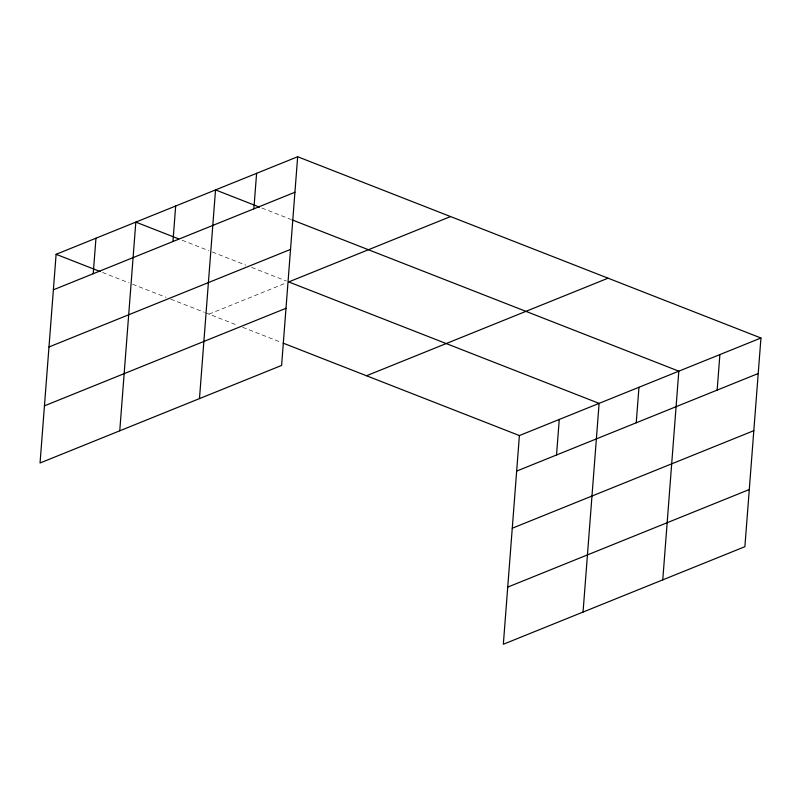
<?xml version="1.0" encoding="UTF-8"?>
<svg xmlns="http://www.w3.org/2000/svg" width="801" height="801" viewBox="0 0 801 801"><rect width="100%" height="100%" fill="white"/><g stroke="black" fill="none" stroke-linecap="round" stroke-linejoin="round"><path stroke-width="0.6" stroke-dasharray="4 3" d="M208.991 314.122L286.428 282.843M261.857 208.04L290.813 219.374M182.147 240.24L208.791 250.663M212.265 252.015L245.847 265.161M251.644 267.424L286.388 281.021M102.438 272.43L129.071 282.853M132.555 284.215L166.137 297.361M170.773 299.173L204.365 312.31M205.517 312.76L237.947 325.456M242.583 327.269L280.801 342.217"/><path stroke-width="1.2" d="M297.662 156.746L56.11 254.307L40.05 462.998L281.602 365.436L297.662 156.746L760.95 338.002L744.89 546.693L503.338 644.254L519.398 435.564L760.95 338.002M93.226 273.722L95.96 238.207M119.76 430.798L135.82 222.107L178.673 238.878M172.946 241.532L175.679 206.017M199.479 398.608L215.529 189.917L259.544 207.139M253.867 208.851L256.6 173.326M556.525 454.988L559.258 419.464M583.048 612.064L599.108 403.374L288.71 281.932L450.542 216.56M636.234 422.788L638.968 387.273M662.767 579.864L678.817 371.173L291.975 219.824M717.155 390.107L719.889 354.593M53.377 289.822L294.928 192.26M48.981 346.973L290.533 249.411M44.445 405.847L285.997 308.285M366.508 375.749L608.069 278.187M516.665 471.088L758.217 373.516M512.27 528.229L753.821 430.668M507.734 587.113L749.285 489.541M56.11 254.307L100.125 271.529M283.123 343.128L519.398 435.564"/></g></svg>
